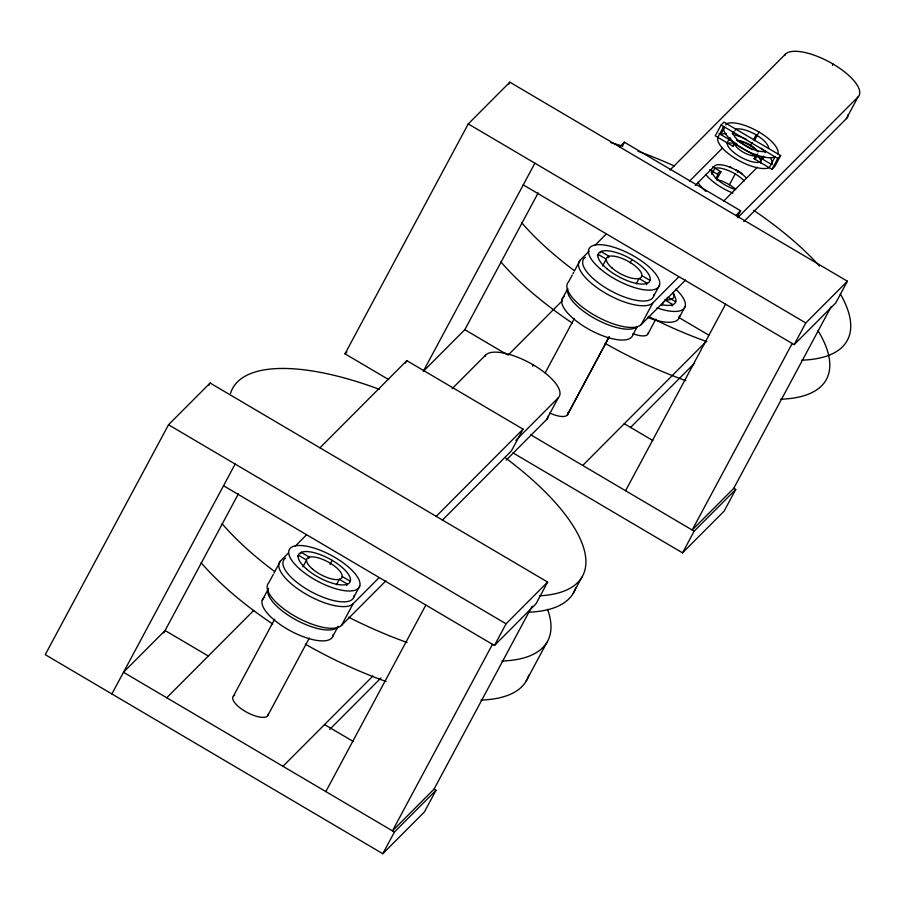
<?xml version="1.0" encoding="UTF-8"?>
<svg xmlns="http://www.w3.org/2000/svg" width="905" height="905" viewBox="0 0 905 905"><rect width="100%" height="100%" fill="white"/><g stroke="black" fill="none" stroke-linecap="round" stroke-linejoin="round"><path stroke-width="1.36" d="M648.24 333.436L655.865 319.126M609.189 336.728L567.265 415.157L609.054 337.214M223.524 485.736L494.435 645.491L536.02 603.759L547.649 582.073L210.107 383.03L168.522 424.762L45.25 654.666L382.792 853.709L424.377 811.977L436.006 790.291L434.038 789.126L392.453 830.858L492.467 644.326M208.817 385.44L210.107 383.03M111.869 693.954L235.153 464.05M163.794 632.934L238.434 493.745M388.596 379.534L344.986 353.821L468.258 123.906L509.843 82.174L847.385 281.217L835.756 302.915L794.171 344.647L523.26 184.892M508.553 84.584L509.843 82.174M273.242 574.505L268.887 582.639A42.354 15.589 28.2 0 0 293.752 615.502A42.354 15.589 28.2 0 0 341.468 625.434L385.858 580.886M273.966 573.148L280.516 560.942L288.401 553.023M262.212 600.366L268.027 589.517M297.677 556.564L298.401 555.218L306.546 560.014L302.904 566.79M300.528 553.702L301.252 552.344L309.397 557.152L308.673 558.498M405.531 363.041L406.82 360.631L523.056 429.174L511.427 450.86L442.33 520.205M233.501 695.945L274.634 619.235M534.889 163.194L423.235 371.412L464.819 329.68L538.17 192.889M330.031 564.437L332.214 560.365M336.422 584.766L339.33 579.347L347.475 584.144L346.739 585.501M267.529 716.002L309.318 638.059M333.017 635.91L338.187 626.271A39.707 14.616 28.2 0 1 295.822 619.789A39.707 14.616 28.2 0 1 268.581 588.273M353.946 596.87L359.76 586.021M484.967 356.366L485.691 355.009A42.354 15.589 28.2 0 1 533.396 364.953A42.354 15.589 28.2 0 1 558.272 397.804L546.643 419.501L506.2 460.091M341.468 625.434L353.097 603.748L378.743 578.001M622.47 145.852L624.405 142.232L740.641 210.775L737.405 216.804M572.254 275.007L568.623 281.783A42.354 15.589 28.2 0 0 593.488 314.646A42.354 15.589 28.2 0 0 641.204 324.59L685.594 280.03M572.978 273.649L573.713 272.303M574.437 270.946L580.252 260.097L589.132 251.183M561.948 299.51L567.763 288.672A39.707 14.616 28.2 0 0 595.614 318.979A39.707 14.616 28.2 0 0 637.188 326.501M532.672 366.299L533.396 364.953M597.413 255.719L598.137 254.362L606.282 259.169L602.64 265.946M600.264 252.857L600.999 251.5L609.133 256.296L608.409 257.654M574.37 318.39L545.138 372.973M325.834 791.57L425.848 605.049M630.129 262.914L631.95 259.52M733.129 146.372L734.589 143.669L755.415 155.954L753.967 158.658L771.965 169.28L774.827 166.407L780.642 155.57L723.932 122.13L721.081 124.992L715.267 135.841L733.129 146.372A13.236 4.876 28.2 0 1 736.037 143.533L736.127 143.363M636.158 283.921L639.066 278.502L647.211 283.299L646.475 284.656M724.362 127.729L720.731 134.506A30.442 11.211 28.2 0 1 726.466 133.657M725.81 125.026L726.545 123.668A30.442 11.211 28.2 0 1 758.978 132.017A30.442 11.211 28.2 0 1 777.893 153.952M711.296 172.391L712.02 171.034A19.853 7.308 28.2 0 0 735.652 189.586M730.052 137.424L727.145 142.843A19.853 7.308 28.2 0 0 739.611 156.475A19.853 7.308 28.2 0 0 759.962 162.199L763.232 156.09M732.224 133.352L732.96 131.994A19.853 7.308 28.2 0 0 745.426 145.626A19.853 7.308 28.2 0 0 765.777 151.35L765.042 152.707M711.635 174.292L714.905 168.194A19.853 7.308 28.2 0 1 744.227 180.91M730.754 138.635L730.018 139.992A19.853 7.308 28.2 0 1 730.844 139.834M732.926 134.573L734.385 131.859M735.109 130.501L735.833 129.144A19.853 7.308 28.2 0 1 756.128 134.879A19.853 7.308 28.2 0 1 768.605 148.465M715.832 178.636L718.016 174.575A13.236 4.876 28.2 0 1 720.912 171.735L712.574 166.814M632.753 335.054L637.278 326.626M653.693 296.014L659.507 285.177M716.556 179.869L720.912 171.735M784.703 55.522L785.427 54.164A42.354 15.589 28.2 0 1 833.132 64.097A42.354 15.589 28.2 0 1 858.008 96.959L846.379 118.645L743.786 221.623M641.204 324.59L652.833 302.904L678.479 277.156M661.815 305.234L663.625 301.84M729.385 184.767L735.199 173.93M750.313 145.728L752.134 142.345M753.582 139.63L756.128 134.879M737.326 172.414L738.05 171.056M754.261 140.829L758.978 132.017M672.132 305.958L672.856 304.612L664.723 299.804M753.967 158.658A13.236 4.876 28.2 0 0 756.772 155.773L757.745 153.963M382.792 853.709L394.422 832.023L436.006 790.291M494.435 645.491L506.065 623.805L547.649 582.073M764.08 156.904L762.779 159.314A19.853 7.308 28.2 0 0 762.021 156.35M679.338 317.327L685.153 306.478M434.038 789.126L532.05 606.327M771.965 169.28L777.78 158.432L780.642 155.57M832.408 65.454L833.132 64.097M625.57 490.725L725.584 304.193M525.963 681.431L546.903 642.392M573.069 593.59L581.791 577.322M792.203 343.481L692.189 530.013L733.774 488.281L831.118 306.727M512.965 452.873L682.528 552.865L694.158 531.178L735.742 489.435L733.774 488.281M794.171 344.647L805.801 322.961L847.385 281.217M735.742 489.435L724.113 511.133L682.528 552.865M344.986 353.821L346.966 351.83M319.963 447.805L406.82 360.631M619.71 146.961L624.405 142.232M295.313 546.1L306.161 535.206M452.149 388.675L485.691 355.009M595.049 245.244L605.898 234.361M670.017 170.004L785.427 54.164M166.735 697.766L253.728 610.456M508.056 355.179L562.344 300.698M689.486 181.181L722.337 148.205M695.244 185.412L714.577 166.011A19.853 7.308 28.2 0 1 729.102 166.882A19.853 7.308 28.2 0 1 746.467 178.195M723.502 201.249L757.327 167.301M436.199 516.348L523.056 429.174M735.935 215.503L740.641 210.775M515.85 440.384L558.272 397.804M737.666 217.754L858.008 96.959M282.971 766.297L372.917 676.024M582.707 465.453L706.205 341.49M329.703 729.419L381.028 677.902M630.423 427.579L694.576 363.188M721.081 124.992L777.78 158.432M737.485 140.829L752.462 149.664M718.989 133.488L734.826 142.832M756.772 155.773L772.078 164.789M709.701 169.665L718.016 174.575M468.258 123.906L805.801 322.961M641.928 275.64L650.062 280.437M668.738 297.632L675.718 301.738M678.456 317.259L708.717 335.11M464.819 329.68L506.857 354.466M624.292 423.721L652.867 440.565M530.647 434.751L694.158 531.178M168.522 424.762L506.065 623.805M342.181 576.485L350.326 581.282M208.32 656.023L165.083 630.525L123.499 672.268L394.422 832.023M324.556 724.566L353.12 741.41M353.097 603.748A42.354 15.589 28.2 0 1 305.381 593.804A42.354 15.589 28.2 0 1 280.516 560.942M548.385 415.519A42.354 15.589 28.2 0 1 546.643 419.501M652.833 302.904A42.354 15.589 28.2 0 1 605.128 292.96A42.354 15.589 28.2 0 1 580.252 260.097M848.121 114.675A42.354 15.589 28.2 0 1 846.379 118.645M727.462 143.51A19.853 7.308 28.2 0 1 736.647 143.861M755.788 154.189A19.853 7.308 28.2 0 1 760.913 163.239M547.525 609.337A198.523 73.079 28.2 0 1 501.958 661.023M407.08 642.482A198.523 73.079 28.2 0 1 348.64 617.199M274.407 571.36A198.523 73.079 28.2 0 1 222.076 523.69M528.746 675.209A198.523 73.079 28.2 0 1 481.019 700.063M386.141 681.533A198.523 73.079 28.2 0 1 305.313 644.19M272.688 624.009A198.523 73.079 28.2 0 1 201.136 562.74M505.827 458.19A198.523 73.079 28.2 0 1 539.55 595.841M230.549 393.381A198.523 73.079 28.2 0 1 379.489 389.376M575.852 587.368A198.523 73.079 28.2 0 1 528.124 612.221M268.344 714.147A19.853 7.308 28.2 0 1 245.979 711.828A19.853 7.308 28.2 0 1 234.757 695.131M333.266 634.462A39.707 14.616 28.2 0 1 290.166 630.717A39.707 14.616 28.2 0 1 264.69 597.187M354.206 595.422A39.707 14.616 28.2 0 1 311.094 591.678A39.707 14.616 28.2 0 1 285.629 558.147M648.365 332.712A19.853 7.308 28.2 0 1 633.602 333.922M568.035 412.476A19.853 7.308 28.2 0 1 549.788 413.053M675.73 289.148A39.707 14.616 28.2 0 1 683.773 308.775A39.707 14.616 28.2 0 1 657.064 307.892M679.587 315.879A39.707 14.616 28.2 0 1 647.697 317.406M672.788 293.333A29.118 10.713 28.2 0 1 661.544 304.623M667.551 297.202A19.853 7.308 28.2 0 1 665.616 299.498M633.002 333.617A39.707 14.616 28.2 0 1 589.902 329.873A39.707 14.616 28.2 0 1 564.426 296.342M653.942 294.577A39.707 14.616 28.2 0 1 610.83 290.833A39.707 14.616 28.2 0 1 585.365 257.303M732.926 193.07A30.442 11.211 28.2 0 1 705.685 174.36M729.181 166.531A30.442 11.211 28.2 0 1 731.512 167.595M735.969 169.869A30.442 11.211 28.2 0 1 742.1 173.624M716.873 179.495A19.853 7.308 28.2 0 1 735.38 188.93M705.945 191.43A30.442 11.211 28.2 0 1 697.947 182.256M734.803 134.992A30.442 11.211 28.2 0 1 746.625 139.393M761.162 148.273A30.442 11.211 28.2 0 1 764.759 151.339M770.155 157.504A30.442 11.211 28.2 0 1 772.282 163.839M736.455 140.151A19.853 7.308 28.2 0 1 758.413 151.757M840.36 294.046A198.523 73.079 28.2 0 1 801.694 360.179M706.816 341.638A198.523 73.079 28.2 0 1 648.376 316.354M574.143 270.505A198.523 73.079 28.2 0 1 521.812 222.845M610.694 142.605A198.523 73.079 28.2 0 1 622.764 146.18M637.991 151.282A198.523 73.079 28.2 0 1 674.553 166.079M753.729 210.345A198.523 73.079 28.2 0 1 819.478 266.059M818.018 330.71A198.523 73.079 28.2 0 1 780.766 399.218M685.877 380.677A198.523 73.079 28.2 0 1 605.06 343.346M572.424 323.164A198.523 73.079 28.2 0 1 500.872 261.884M673.218 292.417A25.148 9.254 28.2 0 1 665.797 299.86M755.415 155.954A13.236 4.876 28.2 0 1 742.847 151.972A13.236 4.876 28.2 0 1 734.589 143.669M738.084 140.807A13.236 4.876 28.2 0 1 757.655 151.633M723.672 126.519L717.857 137.368A30.442 11.211 28.2 0 0 736.749 159.337A30.442 11.211 28.2 0 0 769.239 167.674L775.053 156.825A30.442 11.211 28.2 0 1 742.564 148.499A30.442 11.211 28.2 0 1 723.672 126.519M312.474 569.007A19.853 7.308 28.2 0 0 341.819 577.707A19.853 7.308 28.2 0 0 318.798 558.034A19.853 7.308 28.2 0 0 312.474 569.007M300.358 569.573A39.707 14.616 28.2 0 0 359.206 587.266A39.707 14.616 28.2 0 0 313.526 547.91A39.707 14.616 28.2 0 0 300.358 569.573M306.976 569.403A29.118 10.713 28.2 0 0 349.975 582.085A29.118 10.713 28.2 0 0 316.128 553.249A29.118 10.713 28.2 0 0 306.976 569.403M612.21 268.151A19.853 7.308 28.2 0 0 641.555 276.851A19.853 7.308 28.2 0 0 618.545 257.19A19.853 7.308 28.2 0 0 612.21 268.151M600.094 268.717A39.707 14.616 28.2 0 0 658.942 286.421A39.707 14.616 28.2 0 0 613.262 247.065A39.707 14.616 28.2 0 0 600.094 268.717M606.712 268.559A29.118 10.713 28.2 0 0 649.722 281.24A29.118 10.713 28.2 0 0 615.875 252.405A29.118 10.713 28.2 0 0 606.712 268.559"/></g></svg>
